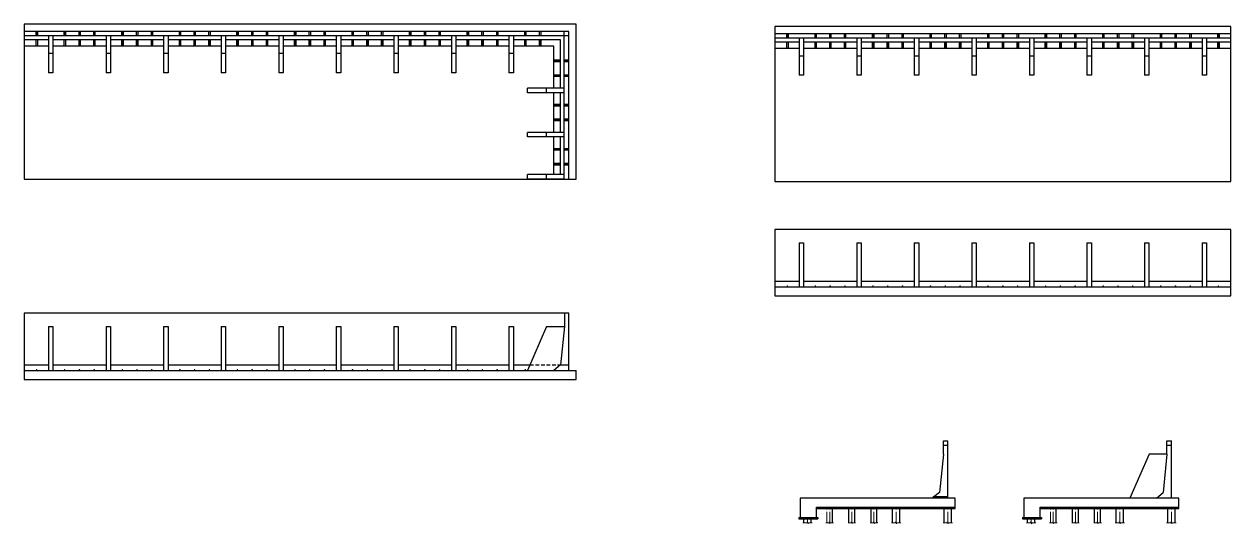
# Model space of a CAD drawing. Header units: centimetres. Extents: x 21448 to 61951, y 7284 to 18464.
# Drawn here: x 21448 to 29624, y 9988 to 13375 of the extents above; entities that cross this region are included whole.
import ezdxf

# ---------------------------------------------------------------- set-up
doc = ezdxf.new("R2010")
doc.units = ezdxf.units.CM
doc.header["$MEASUREMENT"] = 0
doc.linetypes.add('CENTER', pattern=[2, 1.25, -0.25, 0.25, -0.25])
doc.linetypes.add('HIDDEN2', pattern=[0.1875, 0.125, -0.0625])
for name, color, linetype, lineweight in [('DIM', 177, 'Continuous', 20), ('MANH', 8, 'Continuous', 15), ('THAY', 7, 'Continuous', 25), ('Tim', 8, 'CENTER', 9)]:
    doc.layers.add(name, color=color, linetype=linetype, lineweight=lineweight)
doc.layers.add('STEEL', color=1, linetype='Continuous')
doc.layers.add('Thep chu', color=1, linetype='Continuous')

msp = doc.modelspace()

# ---------------------------------------------------------------- linework, layer by layer
at = {"layer": 'DIM'}
for p, q in [((21532.6, 13325.2), (21532.6, 13295.2)), ((21537.6, 13325.2), (21537.6, 13295.2)), ((21537.6, 13269.2), (21537.6, 13225.2)), ((21717.6, 13325.2), (21717.6, 13295.2)), ((21722.6, 13325.2), (21722.6, 13295.2)), ((22107.6, 13325.2), (22107.6, 13295.2)), ((22112.6, 13325.2), (22112.6, 13295.2)), ((22112.6, 13269.2), (22112.6, 13225.2)), ((22212.6, 13269.2), (22212.6, 13225.2)), ((22312.6, 13269.2), (22312.6, 13225.2)), ((22497.6, 13325.2), (22497.6, 13295.2)), ((22502.6, 13325.2), (22502.6, 13295.2)), ((22502.6, 13269.2), (22502.6, 13225.2)), ((22602.6, 13269.2), (22602.6, 13225.2)), ((22702.6, 13269.2), (22702.6, 13225.2)), ((22887.6, 13325.2), (22887.6, 13295.2)), ((22892.6, 13325.2), (22892.6, 13295.2)), ((22892.6, 13269.2), (22892.6, 13225.2)), ((22992.6, 13269.2), (22992.6, 13225.2)), ((23092.6, 13269.2), (23092.6, 13225.2)), ((23277.6, 13325.2), (23277.6, 13295.2)), ((23282.6, 13325.2), (23282.6, 13295.2)), ((23282.6, 13269.2), (23282.6, 13225.2)), ((23382.6, 13269.2), (23382.6, 13225.2)), ((23482.6, 13269.2), (23482.6, 13225.2)), ((23667.6, 13325.2), (23667.6, 13295.2)), ((23672.6, 13325.2), (23672.6, 13295.2)), ((23672.6, 13269.2), (23672.6, 13225.2)), ((23772.6, 13269.2), (23772.6, 13225.2)), ((23872.6, 13269.2), (23872.6, 13225.2)), ((24057.6, 13325.2), (24057.6, 13295.2)), ((24062.6, 13325.2), (24062.6, 13295.2)), ((24062.6, 13269.2), (24062.6, 13225.2)), ((24162.6, 13269.2), (24162.6, 13225.2)), ((24262.6, 13269.2), (24262.6, 13225.2)), ((24447.6, 13325.2), (24447.6, 13295.2)), ((24452.6, 13325.2), (24452.6, 13295.2)), ((24452.6, 13269.2), (24452.6, 13225.2)), ((24552.6, 13269.2), (24552.6, 13225.2)), ((24652.6, 13269.2), (24652.6, 13225.2)), ((24842.6, 13269.2), (24842.6, 13225.2)), ((24942.6, 13269.2), (24942.6, 13225.2)), ((26619, 13309), (26619, 13279)), ((26624, 13309), (26624, 13279)), ((26624, 13253), (26624, 13209)), ((26804, 13309), (26804, 13279)), ((26809, 13309), (26809, 13279)), ((27194, 13309), (27194, 13279)), ((27199, 13309), (27199, 13279)), ((27199, 13253), (27199, 13209)), ((27299, 13253), (27299, 13209)), ((27399, 13253), (27399, 13209)), ((27584, 13309), (27584, 13279)), ((27589, 13309), (27589, 13279)), ((27589, 13253), (27589, 13209)), ((27689, 13253), (27689, 13209)), ((27789, 13253), (27789, 13209)), ((27974, 13309), (27974, 13279)), ((27979, 13309), (27979, 13279)), ((27979, 13253), (27979, 13209)), ((28079, 13253), (28079, 13209)), ((28179, 13253), (28179, 13209)), ((28364, 13309), (28364, 13279)), ((28369, 13309), (28369, 13279)), ((28369, 13253), (28369, 13209)), ((28469, 13253), (28469, 13209)), ((28569, 13253), (28569, 13209)), ((28754, 13309), (28754, 13279)), ((28759, 13309), (28759, 13279)), ((28759, 13253), (28759, 13209)), ((28859, 13253), (28859, 13209)), ((28959, 13253), (28959, 13209)), ((29144, 13309), (29144, 13279)), ((29149, 13309), (29149, 13279)), ((29149, 13253), (29149, 13209)), ((29249, 13253), (29249, 13209)), ((29349, 13253), (29349, 13209)), ((29534, 13309), (29534, 13279)), ((29539, 13309), (29539, 13279)), ((29539, 13253), (29539, 13209)), ((25081.6, 13125.2), (25037.6, 13125.2)), ((25137.6, 13125.2), (25107.6, 13125.2)), ((25081.6, 13025.2), (25037.6, 13025.2)), ((25137.6, 13025.2), (25107.6, 13025.2)), ((25081.6, 12825.2), (25037.6, 12825.2)), ((25137.6, 12825.2), (25107.6, 12825.2)), ((25081.6, 12725.2), (25037.6, 12725.2)), ((25137.6, 12725.2), (25107.6, 12725.2)), ((25081.6, 12525.2), (25037.6, 12525.2)), ((25137.6, 12525.2), (25107.6, 12525.2)), ((25081.6, 12425.2), (25037.6, 12425.2)), ((25137.6, 12425.2), (25107.6, 12425.2))]:
    msp.add_line(p, q, dxfattribs=at)
at = {"layer": 'MANH'}
for points in [[(26723.6, 9995.1), (26752.2, 9995.1), (26752.2, 10002.2), (26759.4, 9987.9), (26759.4, 9995.1), (26787.9, 9995.1)], [(26880.1, 9995.1), (26902.9, 9995.1), (26902.9, 10000.8), (26908.6, 9989.4), (26908.6, 9995.1), (26931.5, 9995.1)], [(27081.5, 9995.1), (27058.6, 9995.1), (27058.6, 9989.4), (27052.9, 10000.8), (27052.9, 9995.1), (27030.1, 9995.1)], [(27231.5, 9995.1), (27208.6, 9995.1), (27208.6, 9989.4), (27202.9, 10000.8), (27202.9, 9995.1), (27180.1, 9995.1)], [(27323.6, 9995.1), (27352.2, 9995.1), (27352.2, 10002.2), (27359.4, 9987.9), (27359.4, 9995.1), (27387.9, 9995.1)], [(27737.9, 9995.1), (27709.4, 9995.1), (27709.4, 9987.9), (27702.2, 10002.2), (27702.2, 9995.1), (27673.6, 9995.1)], [(28239, 9995.1), (28267.5, 9995.1), (28267.5, 10002.2), (28274.7, 9987.9), (28274.7, 9995.1), (28303.2, 9995.1)], [(28395.4, 9995.1), (28418.2, 9995.1), (28418.2, 10000.8), (28424, 9989.4), (28424, 9995.1), (28446.8, 9995.1)], [(28596.8, 9995.1), (28574, 9995.1), (28574, 9989.4), (28568.2, 10000.8), (28568.2, 9995.1), (28545.4, 9995.1)], [(28746.8, 9995.1), (28724, 9995.1), (28724, 9989.4), (28718.2, 10000.8), (28718.2, 9995.1), (28695.4, 9995.1)], [(28839, 9995.1), (28867.5, 9995.1), (28867.5, 10002.2), (28874.7, 9987.9), (28874.7, 9995.1), (28903.2, 9995.1)], [(29253.2, 9995.1), (29224.7, 9995.1), (29224.7, 9987.9), (29217.5, 10002.2), (29217.5, 9995.1), (29189, 9995.1)]]:
    msp.add_lwpolyline(points, dxfattribs=at)
at = {"layer": 'STEEL'}
for p, q in [((25137.6, 13325.2), (21447.6, 13325.2)), ((25137.6, 13295.2), (21447.6, 13295.2)), ((25107.6, 12325.2), (25107.6, 13325.2)), ((25137.6, 12325.2), (25137.6, 13325.2)), ((29624, 13309), (26534, 13309)), ((29624, 13279), (26534, 13279))]:
    msp.add_line(p, q, dxfattribs=at)
at = {"layer": 'THAY'}
for p, q in [((25187.6, 13375.2), (21447.6, 13375.2)), ((21447.6, 13375.2), (21447.6, 12325.2)), ((25187.6, 12325.2), (25187.6, 13375.2)), ((21612.6, 13269.2), (21447.6, 13269.2)), ((21612.6, 13295.2), (21612.6, 13045.2)), ((21642.6, 13295.2), (21642.6, 13045.2)), ((22002.6, 13269.2), (21642.6, 13269.2)), ((22002.6, 13295.2), (22002.6, 13045.2)), ((22032.6, 13295.2), (22032.6, 13045.2)), ((22392.6, 13269.2), (22032.6, 13269.2)), ((22392.6, 13295.2), (22392.6, 13045.2)), ((22422.6, 13295.2), (22422.6, 13045.2)), ((22782.6, 13269.2), (22422.6, 13269.2)), ((22782.6, 13295.2), (22782.6, 13045.2)), ((22812.6, 13295.2), (22812.6, 13045.2)), ((23172.6, 13269.2), (22812.6, 13269.2)), ((23172.6, 13295.2), (23172.6, 13045.2)), ((23202.6, 13295.2), (23202.6, 13045.2)), ((23562.6, 13269.2), (23202.6, 13269.2)), ((23562.6, 13295.2), (23562.6, 13045.2)), ((23592.6, 13295.2), (23592.6, 13045.2)), ((23952.6, 13269.2), (23592.6, 13269.2)), ((23952.6, 13295.2), (23952.6, 13045.2)), ((23982.6, 13295.2), (23982.6, 13045.2)), ((24342.6, 13269.2), (23982.6, 13269.2)), ((24342.6, 13295.2), (24342.6, 13045.2)), ((24372.6, 13295.2), (24372.6, 13045.2)), ((24732.6, 13269.2), (24372.6, 13269.2)), ((24732.6, 13295.2), (24732.6, 13045.2)), ((24762.6, 13295.2), (24762.6, 13045.2)), ((25081.6, 13269.2), (24762.6, 13269.2)), ((25081.6, 12940.2), (25081.6, 13269.2)), ((26699, 13253), (26534, 13253)), ((26699, 13279), (26699, 13029)), ((26729, 13279), (26729, 13029)), ((27089, 13253), (26729, 13253)), ((27089, 13279), (27089, 13029)), ((27119, 13279), (27119, 13029)), ((27479, 13253), (27119, 13253)), ((27479, 13279), (27479, 13029)), ((27509, 13279), (27509, 13029)), ((27869, 13253), (27509, 13253)), ((27869, 13279), (27869, 13029)), ((27899, 13279), (27899, 13029)), ((28259, 13253), (27899, 13253)), ((28259, 13279), (28259, 13029)), ((28289, 13279), (28289, 13029)), ((28649, 13253), (28289, 13253)), ((28649, 13279), (28649, 13029)), ((28679, 13279), (28679, 13029)), ((29039, 13253), (28679, 13253)), ((29039, 13279), (29039, 13029)), ((29069, 13279), (29069, 13029)), ((29429, 13253), (29069, 13253)), ((29429, 13279), (29429, 13029)), ((29459, 13279), (29459, 13029)), ((29624, 13253), (29459, 13253)), ((21612.6, 13225.2), (21447.6, 13225.2)), ((21642.6, 13175.2), (21612.6, 13175.2)), ((22002.6, 13225.2), (21642.6, 13225.2)), ((22032.6, 13175.2), (22002.6, 13175.2)), ((22392.6, 13225.2), (22032.6, 13225.2)), ((22422.6, 13175.2), (22392.6, 13175.2)), ((22782.6, 13225.2), (22422.6, 13225.2)), ((22812.6, 13175.2), (22782.6, 13175.2)), ((23172.6, 13225.2), (22812.6, 13225.2)), ((23202.6, 13175.2), (23172.6, 13175.2)), ((23562.6, 13225.2), (23202.6, 13225.2)), ((23592.6, 13175.2), (23562.6, 13175.2)), ((23952.6, 13225.2), (23592.6, 13225.2)), ((23982.6, 13175.2), (23952.6, 13175.2)), ((24342.6, 13225.2), (23982.6, 13225.2)), ((24372.6, 13175.2), (24342.6, 13175.2)), ((24732.6, 13225.2), (24372.6, 13225.2)), ((24762.6, 13175.2), (24732.6, 13175.2)), ((25037.6, 13225.2), (24762.6, 13225.2)), ((25037.6, 12940.2), (25037.6, 13225.2)), ((26699, 13209), (26534, 13209)), ((27089, 13209), (26729, 13209)), ((27479, 13209), (27119, 13209)), ((27869, 13209), (27509, 13209)), ((28259, 13209), (27899, 13209)), ((28649, 13209), (28289, 13209)), ((29039, 13209), (28679, 13209)), ((29429, 13209), (29069, 13209)), ((29624, 13209), (29459, 13209)), ((26729, 13159), (26699, 13159)), ((27119, 13159), (27089, 13159)), ((27509, 13159), (27479, 13159)), ((27899, 13159), (27869, 13159)), ((28289, 13159), (28259, 13159)), ((28679, 13159), (28649, 13159)), ((29069, 13159), (29039, 13159)), ((29459, 13159), (29429, 13159)), ((21642.6, 13045.2), (21612.6, 13045.2)), ((22032.6, 13045.2), (22002.6, 13045.2)), ((22422.6, 13045.2), (22392.6, 13045.2)), ((22812.6, 13045.2), (22782.6, 13045.2)), ((23202.6, 13045.2), (23172.6, 13045.2)), ((23592.6, 13045.2), (23562.6, 13045.2)), ((23982.6, 13045.2), (23952.6, 13045.2)), ((24372.6, 13045.2), (24342.6, 13045.2)), ((24762.6, 13045.2), (24732.6, 13045.2)), ((26729, 13029), (26699, 13029)), ((27119, 13029), (27089, 13029)), ((27509, 13029), (27479, 13029)), ((27899, 13029), (27869, 13029)), ((28289, 13029), (28259, 13029)), ((28679, 13029), (28649, 13029)), ((29069, 13029), (29039, 13029)), ((29459, 13029), (29429, 13029)), ((24857.6, 12910.2), (24857.6, 12940.2)), ((25107.6, 12940.2), (24857.6, 12940.2)), ((24987.6, 12910.2), (24987.6, 12940.2)), ((25107.6, 12910.2), (24857.6, 12910.2)), ((25037.6, 12640.2), (25037.6, 12910.2)), ((25081.6, 12640.2), (25081.6, 12910.2)), ((24857.6, 12610.2), (24857.6, 12640.2)), ((25107.6, 12640.2), (24857.6, 12640.2)), ((25107.6, 12610.2), (24857.6, 12610.2)), ((24987.6, 12610.2), (24987.6, 12640.2)), ((25037.6, 12355.2), (25037.6, 12610.2)), ((25081.6, 12355.2), (25081.6, 12610.2)), ((24857.6, 12325.2), (24857.6, 12355.2)), ((25107.6, 12355.2), (24857.6, 12355.2)), ((24987.6, 12325.2), (24987.6, 12355.2)), ((21447.6, 12325.2), (25187.6, 12325.2)), ((25109.6, 12325.2), (24857.6, 12325.2)), ((26534, 11633.9), (26699, 11633.9)), ((26729, 11633.9), (27089, 11633.9)), ((27119, 11633.9), (27479, 11633.9)), ((27509, 11633.9), (27869, 11633.9)), ((27899, 11633.9), (28259, 11633.9)), ((28289, 11633.9), (28649, 11633.9)), ((28679, 11633.9), (29039, 11633.9)), ((29069, 11633.9), (29429, 11633.9)), ((29459, 11633.9), (29624, 11633.9)), ((26534, 11593.9), (29624, 11593.9)), ((25137.6, 11416.6), (21447.6, 11416.6)), ((21447.6, 11416.6), (21447.6, 10966.6)), ((25137.6, 11026.6), (25137.6, 11416.6)), ((21447.6, 11066.6), (21612.6, 11066.6)), ((21642.6, 11066.6), (22002.6, 11066.6)), ((22032.6, 11066.6), (22392.6, 11066.6)), ((22422.6, 11066.6), (22782.6, 11066.6)), ((22812.6, 11066.6), (23172.6, 11066.6)), ((23202.6, 11066.6), (23562.6, 11066.6)), ((23592.6, 11066.6), (23952.6, 11066.6)), ((23982.6, 11066.6), (24342.6, 11066.6)), ((24372.6, 11066.6), (24732.6, 11066.6)), ((24762.6, 11066.6), (24875, 11066.6)), ((25081.6, 11066.6), (25137.6, 11066.6)), ((21447.6, 11026.6), (25187.6, 11026.6)), ((21447.6, 10966.6), (25187.6, 10966.6)), ((25187.6, 10966.6), (25187.6, 11026.6)), ((27755.8, 10161.4), (26705.8, 10161.4)), ((26705.8, 10161.4), (26705.8, 10101.4)), ((27755.8, 10091.4), (27755.8, 10161.4)), ((29271.1, 10161.4), (28221.1, 10161.4)), ((28221.1, 10161.4), (28221.1, 10101.4)), ((29271.1, 10091.4), (29271.1, 10161.4)), ((26705.8, 10101.4), (26705.8, 10031.4)), ((26815.8, 10031.4), (26815.8, 10101.4)), ((26815.8, 10101.4), (27755.8, 10101.4)), ((26815.8, 10091.4), (27755.8, 10091.4)), ((28221.1, 10101.4), (28221.1, 10031.4)), ((28331.1, 10101.4), (29271.1, 10101.4)), ((28331.1, 10031.4), (28331.1, 10101.4)), ((28331.1, 10091.4), (29271.1, 10091.4)), ((26695.8, 10031.4), (26695.8, 10021.4)), ((26695.8, 10031.4), (26705.8, 10031.4)), ((26695.8, 10021.4), (26825.8, 10021.4)), ((26705.8, 10031.4), (26815.8, 10031.4)), ((26705.8, 10031.4), (26815.8, 10031.4)), ((26815.8, 10031.4), (26825.8, 10031.4)), ((26825.8, 10031.4), (26825.8, 10021.4)), ((28211.1, 10031.4), (28211.1, 10021.4)), ((28211.1, 10031.4), (28221.1, 10031.4)), ((28211.1, 10021.4), (28341.1, 10021.4)), ((28221.1, 10031.4), (28331.1, 10031.4)), ((28221.1, 10031.4), (28331.1, 10031.4)), ((28331.1, 10031.4), (28341.1, 10031.4)), ((28341.1, 10031.4), (28341.1, 10021.4))]:
    msp.add_line(p, q, dxfattribs=at)
at = {"layer": 'THAY', "color": 3}
for p, q in [((21527.6, 13325.2), (21527.6, 13295.2)), ((21527.6, 13269.2), (21527.6, 13225.2)), ((21537.6, 13325.2), (21537.6, 13295.2)), ((21537.6, 13269.2), (21537.6, 13225.2)), ((21717.6, 13325.2), (21717.6, 13295.2)), ((21717.6, 13269.2), (21717.6, 13225.2)), ((21727.6, 13325.2), (21727.6, 13295.2)), ((21727.6, 13269.2), (21727.6, 13225.2)), ((21817.6, 13325.2), (21817.6, 13295.2)), ((21817.6, 13269.2), (21817.6, 13225.2)), ((21827.6, 13325.2), (21827.6, 13295.2)), ((21827.6, 13269.2), (21827.6, 13225.2)), ((21917.6, 13325.2), (21917.6, 13295.2)), ((21917.6, 13269.2), (21917.6, 13225.2)), ((21927.6, 13325.2), (21927.6, 13295.2)), ((21927.6, 13269.2), (21927.6, 13225.2)), ((22107.6, 13325.2), (22107.6, 13295.2)), ((22107.6, 13269.2), (22107.6, 13225.2)), ((22117.6, 13325.2), (22117.6, 13295.2)), ((22117.6, 13269.2), (22117.6, 13225.2)), ((22207.6, 13325.2), (22207.6, 13295.2)), ((22207.6, 13269.2), (22207.6, 13225.2)), ((22217.6, 13325.2), (22217.6, 13295.2)), ((22217.6, 13269.2), (22217.6, 13225.2)), ((22307.6, 13325.2), (22307.6, 13295.2)), ((22307.6, 13269.2), (22307.6, 13225.2)), ((22317.6, 13325.2), (22317.6, 13295.2)), ((22317.6, 13269.2), (22317.6, 13225.2)), ((22497.6, 13325.2), (22497.6, 13295.2)), ((22497.6, 13269.2), (22497.6, 13225.2)), ((22507.6, 13325.2), (22507.6, 13295.2)), ((22507.6, 13269.2), (22507.6, 13225.2)), ((22597.6, 13325.2), (22597.6, 13295.2)), ((22597.6, 13269.2), (22597.6, 13225.2)), ((22607.6, 13325.2), (22607.6, 13295.2)), ((22607.6, 13269.2), (22607.6, 13225.2)), ((22697.6, 13325.2), (22697.6, 13295.2)), ((22697.6, 13269.2), (22697.6, 13225.2)), ((22707.6, 13325.2), (22707.6, 13295.2)), ((22707.6, 13269.2), (22707.6, 13225.2)), ((22887.6, 13325.2), (22887.6, 13295.2)), ((22887.6, 13269.2), (22887.6, 13225.2)), ((22897.6, 13325.2), (22897.6, 13295.2)), ((22897.6, 13269.2), (22897.6, 13225.2)), ((22987.6, 13325.2), (22987.6, 13295.2)), ((22987.6, 13269.2), (22987.6, 13225.2)), ((22997.6, 13325.2), (22997.6, 13295.2)), ((22997.6, 13269.2), (22997.6, 13225.2)), ((23087.6, 13325.2), (23087.6, 13295.2)), ((23087.6, 13269.2), (23087.6, 13225.2)), ((23097.6, 13325.2), (23097.6, 13295.2)), ((23097.6, 13269.2), (23097.6, 13225.2)), ((23277.6, 13325.2), (23277.6, 13295.2)), ((23277.6, 13269.2), (23277.6, 13225.2)), ((23287.6, 13325.2), (23287.6, 13295.2)), ((23287.6, 13269.2), (23287.6, 13225.2)), ((23377.6, 13325.2), (23377.6, 13295.2)), ((23377.6, 13269.2), (23377.6, 13225.2)), ((23387.6, 13325.2), (23387.6, 13295.2)), ((23387.6, 13269.2), (23387.6, 13225.2)), ((23477.6, 13325.2), (23477.6, 13295.2)), ((23477.6, 13269.2), (23477.6, 13225.2)), ((23487.6, 13325.2), (23487.6, 13295.2)), ((23487.6, 13269.2), (23487.6, 13225.2)), ((23667.6, 13325.2), (23667.6, 13295.2)), ((23667.6, 13269.2), (23667.6, 13225.2)), ((23677.6, 13325.2), (23677.6, 13295.2)), ((23677.6, 13269.2), (23677.6, 13225.2)), ((23767.6, 13325.2), (23767.6, 13295.2)), ((23767.6, 13269.2), (23767.6, 13225.2)), ((23777.6, 13325.2), (23777.6, 13295.2)), ((23777.6, 13269.2), (23777.6, 13225.2)), ((23867.6, 13325.2), (23867.6, 13295.2)), ((23867.6, 13269.2), (23867.6, 13225.2)), ((23877.6, 13325.2), (23877.6, 13295.2)), ((23877.6, 13269.2), (23877.6, 13225.2)), ((24057.6, 13325.2), (24057.6, 13295.2)), ((24057.6, 13269.2), (24057.6, 13225.2)), ((24067.6, 13325.2), (24067.6, 13295.2)), ((24067.6, 13269.2), (24067.6, 13225.2)), ((24157.6, 13325.2), (24157.6, 13295.2)), ((24157.6, 13269.2), (24157.6, 13225.2)), ((24167.6, 13325.2), (24167.6, 13295.2)), ((24167.6, 13269.2), (24167.6, 13225.2)), ((24257.6, 13325.2), (24257.6, 13295.2)), ((24257.6, 13269.2), (24257.6, 13225.2)), ((24267.6, 13325.2), (24267.6, 13295.2)), ((24267.6, 13269.2), (24267.6, 13225.2)), ((24447.6, 13325.2), (24447.6, 13295.2)), ((24447.6, 13269.2), (24447.6, 13225.2)), ((24457.6, 13325.2), (24457.6, 13295.2)), ((24457.6, 13269.2), (24457.6, 13225.2)), ((24547.6, 13325.2), (24547.6, 13295.2)), ((24547.6, 13269.2), (24547.6, 13225.2)), ((24557.6, 13325.2), (24557.6, 13295.2)), ((24557.6, 13269.2), (24557.6, 13225.2)), ((24647.6, 13325.2), (24647.6, 13295.2)), ((24647.6, 13269.2), (24647.6, 13225.2)), ((24657.6, 13325.2), (24657.6, 13295.2)), ((24657.6, 13269.2), (24657.6, 13225.2)), ((24837.6, 13325.2), (24837.6, 13295.2)), ((24837.6, 13269.2), (24837.6, 13225.2)), ((24847.6, 13325.2), (24847.6, 13295.2)), ((24847.6, 13269.2), (24847.6, 13225.2)), ((24937.6, 13325.2), (24937.6, 13295.2)), ((24937.6, 13269.2), (24937.6, 13225.2)), ((24947.6, 13325.2), (24947.6, 13295.2)), ((24947.6, 13269.2), (24947.6, 13225.2)), ((26614, 13309), (26614, 13279)), ((26614, 13253), (26614, 13209)), ((26624, 13309), (26624, 13279)), ((26624, 13253), (26624, 13209)), ((26804, 13309), (26804, 13279)), ((26804, 13253), (26804, 13209)), ((26814, 13309), (26814, 13279)), ((26814, 13253), (26814, 13209)), ((26904, 13309), (26904, 13279)), ((26904, 13253), (26904, 13209)), ((26914, 13309), (26914, 13279)), ((26914, 13253), (26914, 13209)), ((27004, 13309), (27004, 13279)), ((27004, 13253), (27004, 13209)), ((27014, 13309), (27014, 13279)), ((27014, 13253), (27014, 13209)), ((27194, 13309), (27194, 13279)), ((27194, 13253), (27194, 13209)), ((27204, 13309), (27204, 13279)), ((27204, 13253), (27204, 13209)), ((27294, 13309), (27294, 13279)), ((27294, 13253), (27294, 13209)), ((27304, 13309), (27304, 13279)), ((27304, 13253), (27304, 13209)), ((27394, 13309), (27394, 13279)), ((27394, 13253), (27394, 13209)), ((27404, 13309), (27404, 13279)), ((27404, 13253), (27404, 13209)), ((27584, 13309), (27584, 13279)), ((27584, 13253), (27584, 13209)), ((27594, 13309), (27594, 13279)), ((27594, 13253), (27594, 13209)), ((27684, 13309), (27684, 13279)), ((27684, 13253), (27684, 13209)), ((27694, 13309), (27694, 13279)), ((27694, 13253), (27694, 13209)), ((27784, 13309), (27784, 13279)), ((27784, 13253), (27784, 13209)), ((27794, 13309), (27794, 13279)), ((27794, 13253), (27794, 13209)), ((27974, 13309), (27974, 13279)), ((27974, 13253), (27974, 13209)), ((27984, 13309), (27984, 13279)), ((27984, 13253), (27984, 13209)), ((28074, 13309), (28074, 13279)), ((28074, 13253), (28074, 13209)), ((28084, 13309), (28084, 13279)), ((28084, 13253), (28084, 13209)), ((28174, 13309), (28174, 13279)), ((28174, 13253), (28174, 13209)), ((28184, 13309), (28184, 13279)), ((28184, 13253), (28184, 13209)), ((28364, 13309), (28364, 13279)), ((28364, 13253), (28364, 13209)), ((28374, 13309), (28374, 13279)), ((28374, 13253), (28374, 13209)), ((28464, 13309), (28464, 13279)), ((28464, 13253), (28464, 13209)), ((28474, 13309), (28474, 13279)), ((28474, 13253), (28474, 13209)), ((28564, 13309), (28564, 13279)), ((28564, 13253), (28564, 13209)), ((28574, 13309), (28574, 13279)), ((28574, 13253), (28574, 13209)), ((28754, 13309), (28754, 13279)), ((28754, 13253), (28754, 13209)), ((28764, 13309), (28764, 13279)), ((28764, 13253), (28764, 13209)), ((28854, 13309), (28854, 13279)), ((28854, 13253), (28854, 13209)), ((28864, 13309), (28864, 13279)), ((28864, 13253), (28864, 13209)), ((28954, 13309), (28954, 13279)), ((28954, 13253), (28954, 13209)), ((28964, 13309), (28964, 13279)), ((28964, 13253), (28964, 13209)), ((29144, 13309), (29144, 13279)), ((29144, 13253), (29144, 13209)), ((29154, 13309), (29154, 13279)), ((29154, 13253), (29154, 13209)), ((29244, 13309), (29244, 13279)), ((29244, 13253), (29244, 13209)), ((29254, 13309), (29254, 13279)), ((29254, 13253), (29254, 13209)), ((29344, 13309), (29344, 13279)), ((29344, 13253), (29344, 13209)), ((29354, 13309), (29354, 13279)), ((29354, 13253), (29354, 13209)), ((29534, 13309), (29534, 13279)), ((29534, 13253), (29534, 13209)), ((29544, 13309), (29544, 13279)), ((29544, 13253), (29544, 13209)), ((25081.6, 13130.2), (25037.6, 13130.2)), ((25081.6, 13120.2), (25037.6, 13120.2)), ((25137.6, 13130.2), (25107.6, 13130.2)), ((25137.6, 13120.2), (25107.6, 13120.2)), ((25081.6, 13030.2), (25037.6, 13030.2)), ((25081.6, 13020.2), (25037.6, 13020.2)), ((25137.6, 13030.2), (25107.6, 13030.2)), ((25137.6, 13020.2), (25107.6, 13020.2)), ((25081.6, 12830.2), (25037.6, 12830.2)), ((25081.6, 12820.2), (25037.6, 12820.2)), ((25137.6, 12830.2), (25107.6, 12830.2)), ((25137.6, 12820.2), (25107.6, 12820.2)), ((25081.6, 12730.2), (25037.6, 12730.2)), ((25081.6, 12720.2), (25037.6, 12720.2)), ((25137.6, 12730.2), (25107.6, 12730.2)), ((25137.6, 12720.2), (25107.6, 12720.2)), ((25081.6, 12530.2), (25037.6, 12530.2)), ((25081.6, 12520.2), (25037.6, 12520.2)), ((25137.6, 12530.2), (25107.6, 12530.2)), ((25137.6, 12520.2), (25107.6, 12520.2)), ((25081.6, 12430.2), (25037.6, 12430.2)), ((25137.6, 12430.2), (25107.6, 12430.2)), ((25081.6, 12420.2), (25037.6, 12420.2)), ((25137.6, 12420.2), (25107.6, 12420.2)), ((26699, 11893.9), (26699, 11593.9)), ((26699, 11893.9), (26729, 11893.9)), ((26729, 11893.9), (26729, 11593.9)), ((27089, 11893.9), (27089, 11593.9)), ((27089, 11893.9), (27119, 11893.9)), ((27119, 11893.9), (27119, 11593.9)), ((27479, 11893.9), (27479, 11593.9)), ((27479, 11893.9), (27509, 11893.9)), ((27509, 11893.9), (27509, 11593.9)), ((27869, 11893.9), (27869, 11593.9)), ((27869, 11893.9), (27899, 11893.9)), ((27899, 11893.9), (27899, 11593.9)), ((28259, 11893.9), (28259, 11593.9)), ((28259, 11893.9), (28289, 11893.9)), ((28289, 11893.9), (28289, 11593.9)), ((28649, 11893.9), (28649, 11593.9)), ((28649, 11893.9), (28679, 11893.9)), ((28679, 11893.9), (28679, 11593.9)), ((29039, 11893.9), (29039, 11593.9)), ((29039, 11893.9), (29069, 11893.9)), ((29069, 11893.9), (29069, 11593.9)), ((29429, 11893.9), (29429, 11593.9)), ((29429, 11893.9), (29459, 11893.9)), ((29459, 11893.9), (29459, 11593.9)), ((25109.6, 11416.6), (25109.6, 11326.6)), ((21612.6, 11326.6), (21612.6, 11026.6)), ((21612.6, 11326.6), (21642.6, 11326.6)), ((21642.6, 11326.6), (21642.6, 11026.6)), ((22002.6, 11326.6), (22002.6, 11026.6)), ((22002.6, 11326.6), (22032.6, 11326.6)), ((22032.6, 11326.6), (22032.6, 11026.6)), ((22392.6, 11326.6), (22392.6, 11026.6)), ((22392.6, 11326.6), (22422.6, 11326.6)), ((22422.6, 11326.6), (22422.6, 11026.6)), ((22782.6, 11326.6), (22782.6, 11026.6)), ((22782.6, 11326.6), (22812.6, 11326.6)), ((22812.6, 11326.6), (22812.6, 11026.6)), ((23172.6, 11326.6), (23172.6, 11026.6)), ((23172.6, 11326.6), (23202.6, 11326.6)), ((23202.6, 11326.6), (23202.6, 11026.6)), ((23562.6, 11326.6), (23562.6, 11026.6)), ((23562.6, 11326.6), (23592.6, 11326.6)), ((23592.6, 11326.6), (23592.6, 11026.6)), ((23952.6, 11326.6), (23952.6, 11026.6)), ((23952.6, 11326.6), (23982.6, 11326.6)), ((23982.6, 11326.6), (23982.6, 11026.6)), ((24342.6, 11326.6), (24342.6, 11026.6)), ((24342.6, 11326.6), (24372.6, 11326.6)), ((24372.6, 11326.6), (24372.6, 11026.6)), ((24732.6, 11326.6), (24732.6, 11026.6)), ((24732.6, 11326.6), (24762.6, 11326.6)), ((24762.6, 11326.6), (24762.6, 11026.6)), ((24987.6, 11326.6), (24857.6, 11026.6)), ((24987.6, 11326.6), (25109.6, 11326.6)), ((25109.6, 11326.6), (25081.6, 11066.6)), ((25081.6, 11066.6), (25037.6, 11026.6)), ((27675.8, 10551.4), (27705.8, 10551.4)), ((27675.8, 10461.4), (27675.8, 10551.4)), ((27705.8, 10161.4), (27705.8, 10551.4)), ((29191.1, 10461.4), (29191.1, 10551.4)), ((29191.1, 10551.4), (29221.1, 10551.4)), ((29221.1, 10161.4), (29221.1, 10551.4)), ((27675.8, 10521.4), (27705.8, 10521.4)), ((29191.1, 10521.4), (29221.1, 10521.4)), ((27675.8, 10461.4), (27649.8, 10201.4)), ((29071.1, 10461.4), (28939.1, 10161.4)), ((29191.1, 10461.4), (29071.1, 10461.4)), ((29191.1, 10461.4), (29165.1, 10201.4)), ((27605.8, 10161.4), (27605.8, 10171.4)), ((27705.8, 10171.4), (27605.8, 10171.4)), ((27649.8, 10201.4), (27611.9, 10171.4)), ((29121.1, 10161.4), (29165.1, 10201.4))]:
    msp.add_line(p, q, dxfattribs=at)
at = {"layer": 'THAY', "linetype": 'HIDDEN2', "ltscale": 200}
msp.add_line((24875, 11066.6), (25081.6, 11066.6), dxfattribs=at)
at = {"layer": 'THAY', "color": 6}
for p, q in [((26925.8, 9995.1), (26925.8, 10101.4)), ((27035.8, 9995.1), (27035.8, 10101.4)), ((27075.8, 9995.1), (27075.8, 10101.4)), ((27185.8, 9995.1), (27185.8, 10101.4)), ((27225.8, 9995.1), (27225.8, 10101.4)), ((27330.8, 9995.1), (27330.8, 10101.4)), ((27380.8, 9995.1), (27380.8, 10101.4)), ((27680.8, 9995.1), (27680.8, 10101.4)), ((27730.8, 9995.1), (27730.8, 10101.4)), ((28441.1, 9995.1), (28441.1, 10101.4)), ((28551.1, 9995.1), (28551.1, 10101.4)), ((28591.1, 9995.1), (28591.1, 10101.4)), ((28701.1, 9995.1), (28701.1, 10101.4)), ((28741.1, 9995.1), (28741.1, 10101.4)), ((28846.1, 9995.1), (28846.1, 10101.4)), ((28896.1, 9995.1), (28896.1, 10101.4)), ((29196.1, 9995.1), (29196.1, 10101.4)), ((29246.1, 9995.1), (29246.1, 10101.4)), ((26730.8, 9995.1), (26730.8, 10031.4)), ((26780.8, 9995.1), (26780.8, 10031.4)), ((28246.1, 9995.1), (28246.1, 10031.4)), ((28296.1, 9995.1), (28296.1, 10031.4))]:
    msp.add_line(p, q, dxfattribs=at)
at = {"layer": 'THAY'}
for points in [[(26534, 12309), (29624, 12309), (29624, 13359), (26534, 13359)], [(26534, 11533.9), (29624, 11533.9), (29624, 11983.9), (26534, 11983.9)]]:
    msp.add_lwpolyline(points, close=True, dxfattribs=at)
at = {"layer": 'Thep chu', "const_width": 5}
for points in [[(26616.5, 11599.8, 1), (26621.5, 11599.8, 1)], [(26806.5, 11599.8, 1), (26811.5, 11599.8, 1)], [(26906.5, 11599.8, 1), (26911.5, 11599.8, 1)], [(27006.5, 11599.8, 1), (27011.5, 11599.8, 1)], [(27196.5, 11599.8, 1), (27201.5, 11599.8, 1)], [(27296.5, 11599.8, 1), (27301.5, 11599.8, 1)], [(27396.5, 11599.8, 1), (27401.5, 11599.8, 1)], [(27586.5, 11599.8, 1), (27591.5, 11599.8, 1)], [(27686.5, 11599.8, 1), (27691.5, 11599.8, 1)], [(27786.5, 11599.8, 1), (27791.5, 11599.8, 1)], [(27976.5, 11599.8, 1), (27981.5, 11599.8, 1)], [(28076.5, 11599.8, 1), (28081.5, 11599.8, 1)], [(28176.5, 11599.8, 1), (28181.5, 11599.8, 1)], [(28366.5, 11599.8, 1), (28371.5, 11599.8, 1)], [(28466.5, 11599.8, 1), (28471.5, 11599.8, 1)], [(28566.5, 11599.8, 1), (28571.5, 11599.8, 1)], [(28756.5, 11599.8, 1), (28761.5, 11599.8, 1)], [(28856.5, 11599.8, 1), (28861.5, 11599.8, 1)], [(28956.5, 11599.8, 1), (28961.5, 11599.8, 1)], [(29146.5, 11599.8, 1), (29151.5, 11599.8, 1)], [(29246.5, 11599.8, 1), (29251.5, 11599.8, 1)], [(29346.5, 11599.8, 1), (29351.5, 11599.8, 1)], [(29536.5, 11599.8, 1), (29541.5, 11599.8, 1)], [(21530.1, 11032.5, 1), (21535.1, 11032.5, 1)], [(21720.1, 11032.5, 1), (21725.1, 11032.5, 1)], [(21820.1, 11032.5, 1), (21825.1, 11032.5, 1)], [(21920.1, 11032.5, 1), (21925.1, 11032.5, 1)], [(22110.1, 11032.5, 1), (22115.1, 11032.5, 1)], [(22210.1, 11032.5, 1), (22215.1, 11032.5, 1)], [(22310.1, 11032.5, 1), (22315.1, 11032.5, 1)], [(22500.1, 11032.5, 1), (22505.1, 11032.5, 1)], [(22600.1, 11032.5, 1), (22605.1, 11032.5, 1)], [(22700.1, 11032.5, 1), (22705.1, 11032.5, 1)], [(22890.1, 11032.5, 1), (22895.1, 11032.5, 1)], [(22990.1, 11032.5, 1), (22995.1, 11032.5, 1)], [(23090.1, 11032.5, 1), (23095.1, 11032.5, 1)], [(23280.1, 11032.5, 1), (23285.1, 11032.5, 1)], [(23380.1, 11032.5, 1), (23385.1, 11032.5, 1)], [(23480.1, 11032.5, 1), (23485.1, 11032.5, 1)], [(23670.1, 11032.5, 1), (23675.1, 11032.5, 1)], [(23770.1, 11032.5, 1), (23775.1, 11032.5, 1)], [(23870.1, 11032.5, 1), (23875.1, 11032.5, 1)], [(24060.1, 11032.5, 1), (24065.1, 11032.5, 1)], [(24160.1, 11032.5, 1), (24165.1, 11032.5, 1)], [(24260.1, 11032.5, 1), (24265.1, 11032.5, 1)], [(24450.1, 11032.5, 1), (24455.1, 11032.5, 1)], [(24550.1, 11032.5, 1), (24555.1, 11032.5, 1)], [(24650.1, 11032.5, 1), (24655.1, 11032.5, 1)], [(24845.1, 11032.5, -1), (24840.1, 11032.5, -1)]]:
    msp.add_lwpolyline(points, format="xyb", close=True, dxfattribs=at)
at = {"layer": 'Tim', "color": 6, "ltscale": 60}
for p, q in [((26885.8, 9995.1), (26885.8, 10101.4)), ((28401.1, 9995.1), (28401.1, 10101.4))]:
    msp.add_line(p, q, dxfattribs=at)
at = {"layer": 'Tim', "ltscale": 60}
for p, q in [((26905.8, 9995.1), (26905.8, 10101.4)), ((27055.8, 9995.1), (27055.8, 10101.4)), ((27205.8, 9995.1), (27205.8, 10101.4)), ((27355.8, 9995.1), (27355.8, 10101.4)), ((27705.8, 9995.1), (27705.8, 10101.4)), ((28421.1, 9995.1), (28421.1, 10101.4)), ((28571.1, 9995.1), (28571.1, 10101.4)), ((28721.1, 9995.1), (28721.1, 10101.4)), ((28871.1, 9995.1), (28871.1, 10101.4)), ((29221.1, 9995.1), (29221.1, 10101.4)), ((26755.8, 9995.1), (26755.8, 10031.4)), ((28271.1, 9995.1), (28271.1, 10031.4))]:
    msp.add_line(p, q, dxfattribs=at)

doc.saveas('drawing.dxf')
